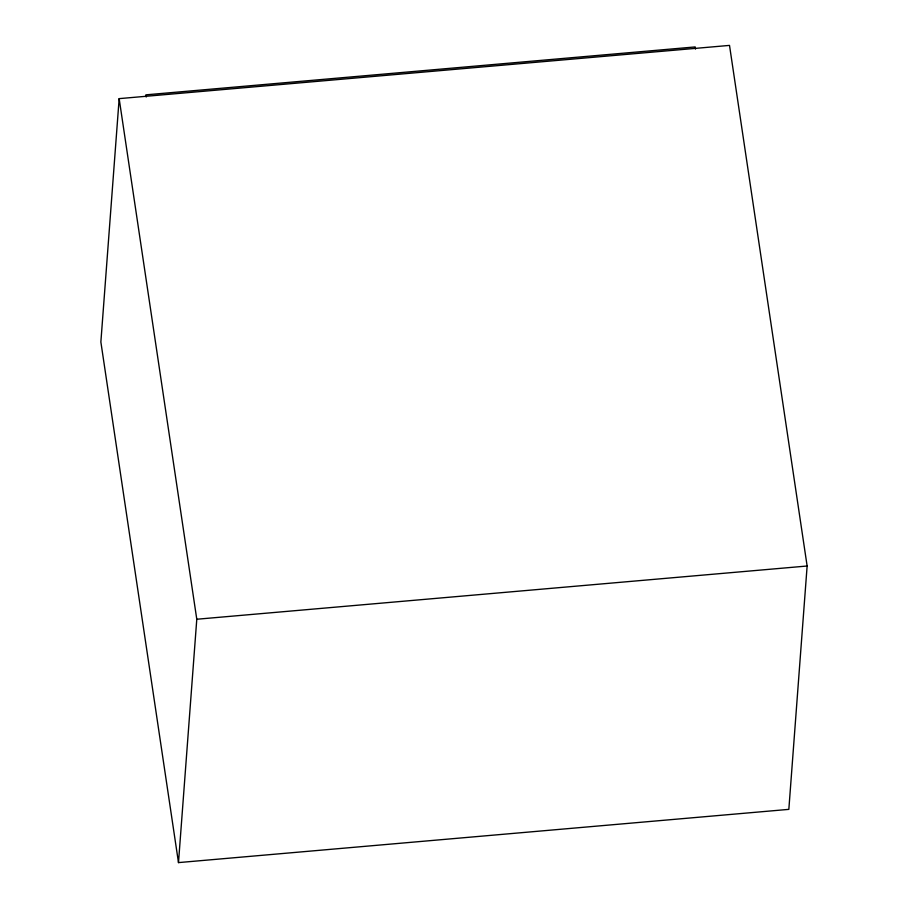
<?xml version="1.0" encoding="UTF-8"?>
<svg xmlns="http://www.w3.org/2000/svg" width="908" height="908" viewBox="0 0 908 908"><rect width="100%" height="100%" fill="white"/><g stroke="black" fill="none" stroke-linecap="round" stroke-linejoin="round"><path stroke-width="1.36" d="M119.164 98.632L100.867 341.987L178.49 862.6L788.836 809.369L807.133 566.013L729.51 45.4L119.164 98.632L196.786 619.245L178.49 862.6M196.786 619.245L807.133 566.013M695.517 49.1L695.188 46.932L145.87 94.841L146.199 97.02"/></g></svg>
